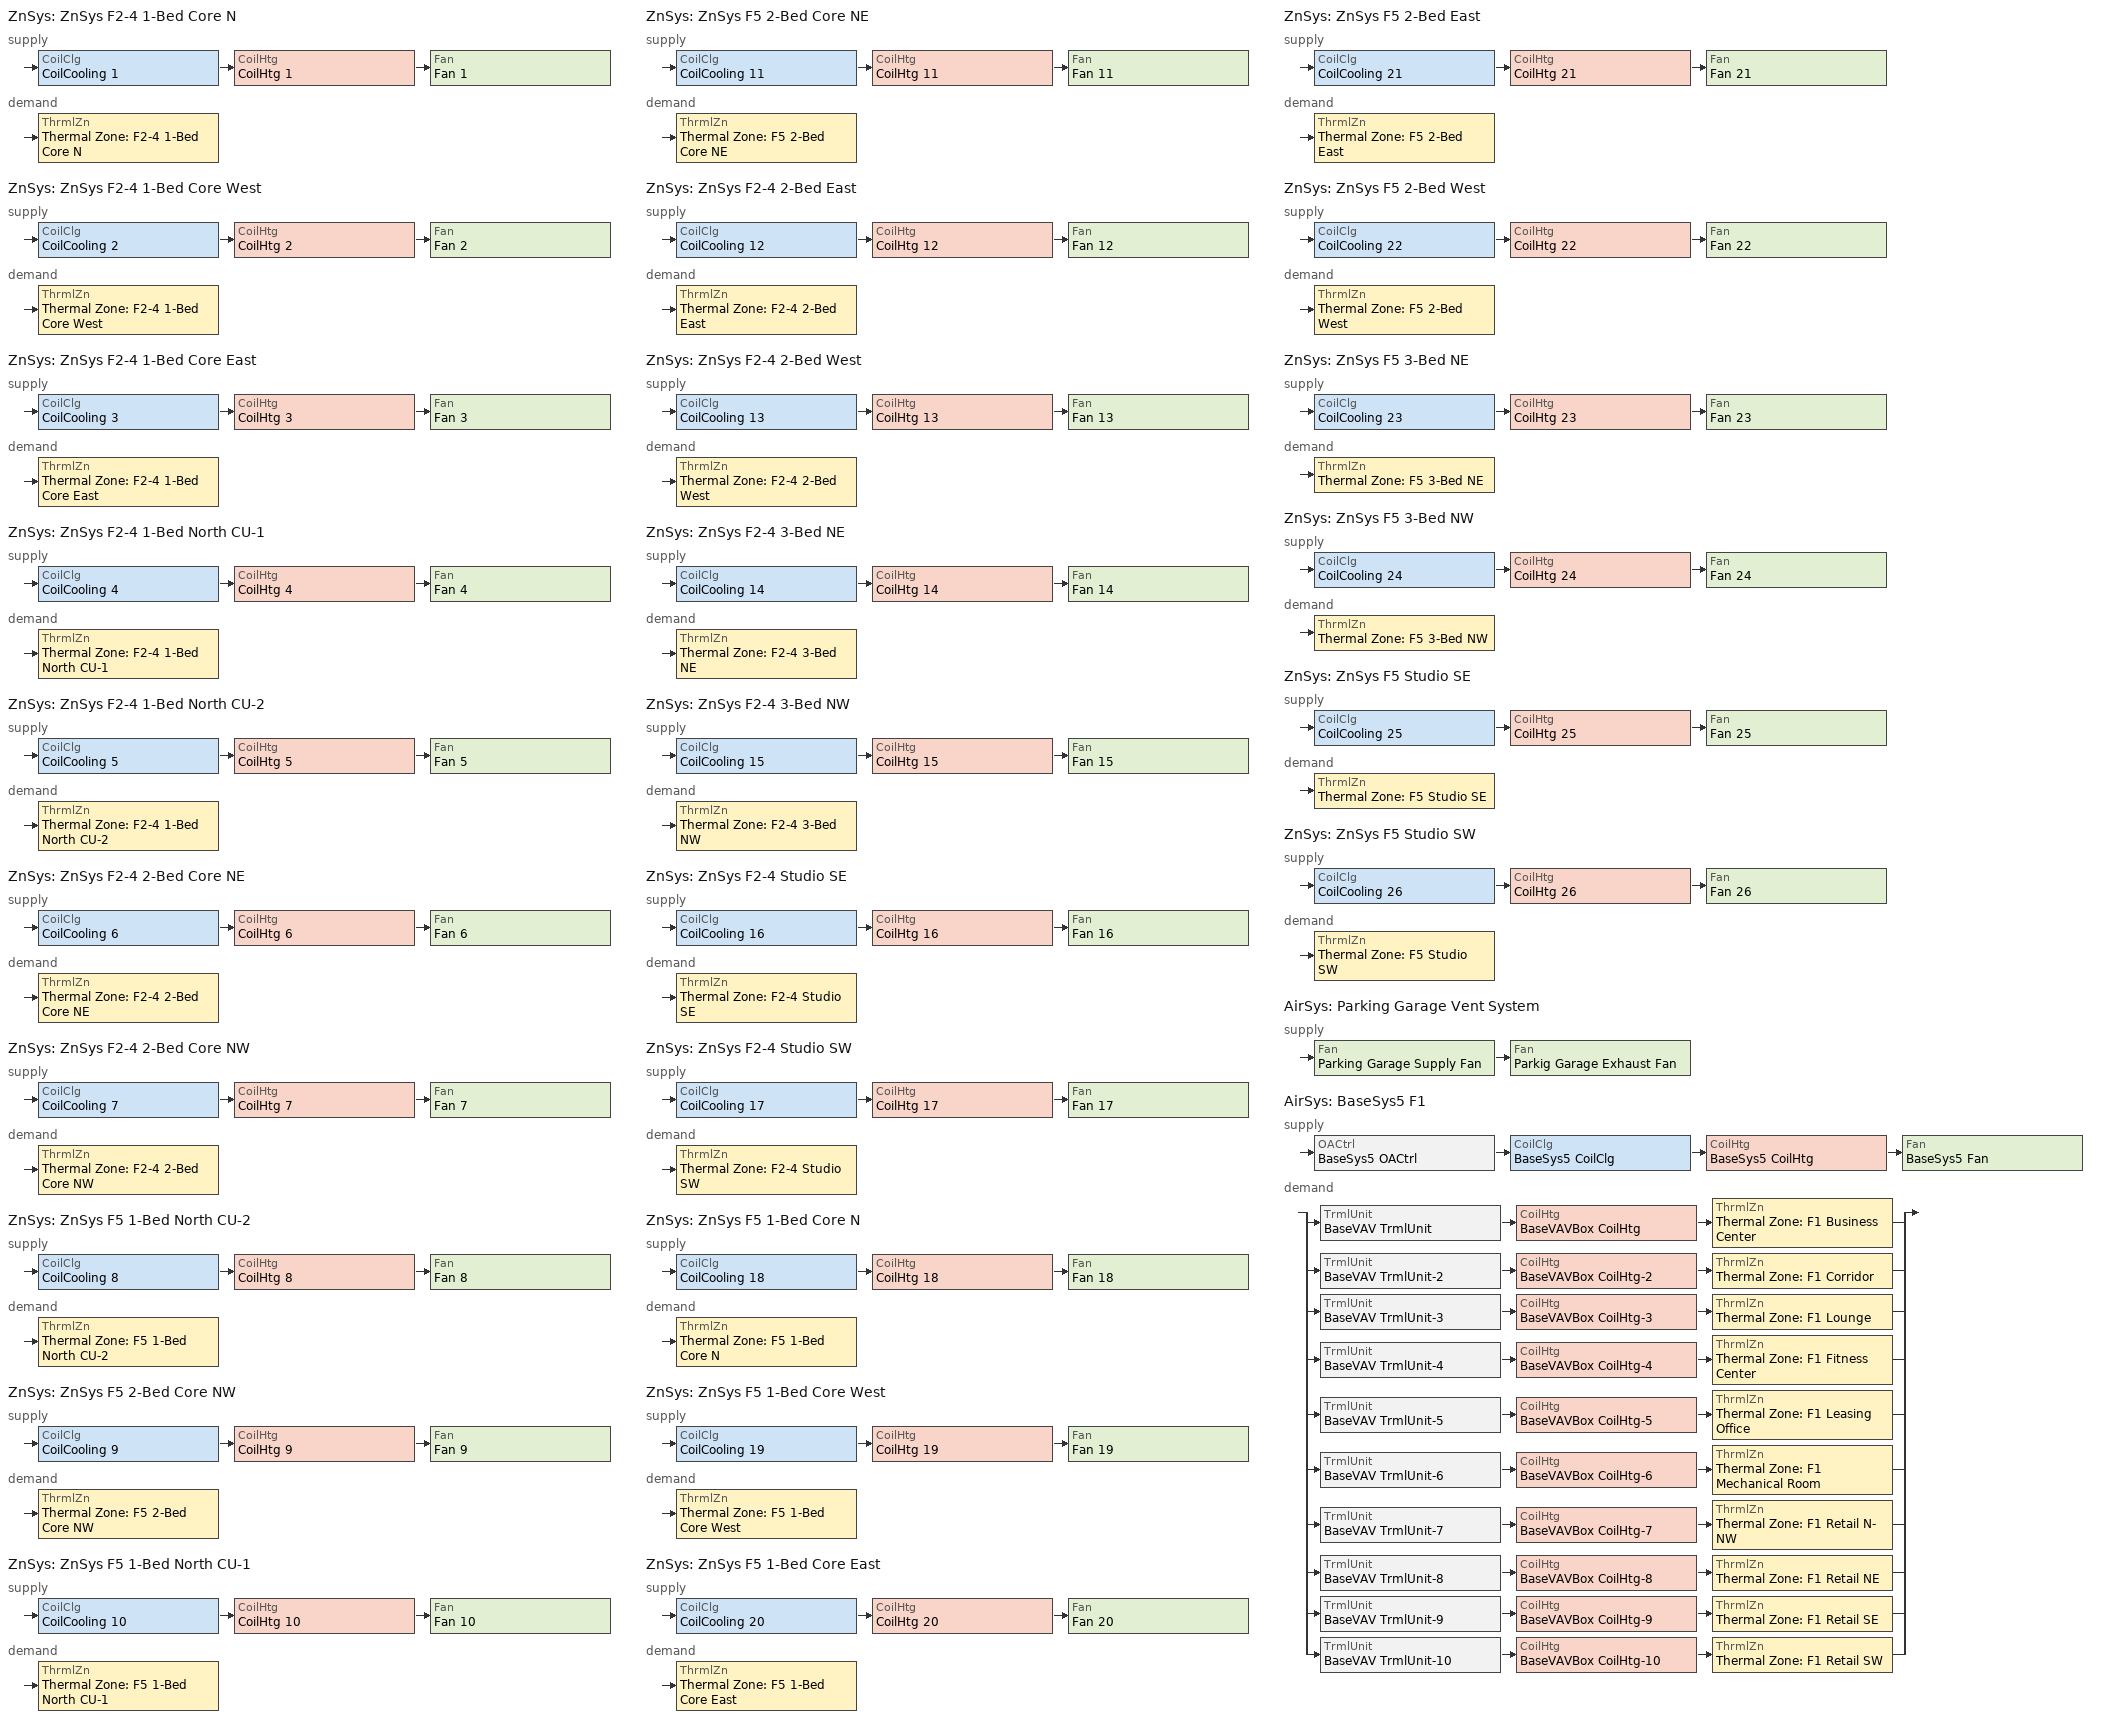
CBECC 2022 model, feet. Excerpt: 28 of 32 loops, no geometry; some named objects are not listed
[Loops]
ZnSys 'ZnSys F2-4 1-Bed Core N'
 supply: CoilClg 'CoilCooling 1' > CoilHtg 'CoilHtg 1' > Fan 'Fan 1'
 demand: ThrmlZn 'Thermal Zone: F2-4 1-Bed Core N'
ZnSys 'ZnSys F2-4 1-Bed Core West'
 supply: CoilClg 'CoilCooling 2' > CoilHtg 'CoilHtg 2' > Fan 'Fan 2'
 demand: ThrmlZn 'Thermal Zone: F2-4 1-Bed Core West'
ZnSys 'ZnSys F2-4 1-Bed Core East'
 supply: CoilClg 'CoilCooling 3' > CoilHtg 'CoilHtg 3' > Fan 'Fan 3'
 demand: ThrmlZn 'Thermal Zone: F2-4 1-Bed Core East'
ZnSys 'ZnSys F2-4 1-Bed North CU-1'
 supply: CoilClg 'CoilCooling 4' > CoilHtg 'CoilHtg 4' > Fan 'Fan 4'
 demand: ThrmlZn 'Thermal Zone: F2-4 1-Bed North CU-1'
ZnSys 'ZnSys F2-4 1-Bed North CU-2'
 supply: CoilClg 'CoilCooling 5' > CoilHtg 'CoilHtg 5' > Fan 'Fan 5'
 demand: ThrmlZn 'Thermal Zone: F2-4 1-Bed North CU-2'
ZnSys 'ZnSys F2-4 2-Bed Core NE'
 supply: CoilClg 'CoilCooling 6' > CoilHtg 'CoilHtg 6' > Fan 'Fan 6'
 demand: ThrmlZn 'Thermal Zone: F2-4 2-Bed Core NE'
ZnSys 'ZnSys F2-4 2-Bed Core NW'
 supply: CoilClg 'CoilCooling 7' > CoilHtg 'CoilHtg 7' > Fan 'Fan 7'
 demand: ThrmlZn 'Thermal Zone: F2-4 2-Bed Core NW'
ZnSys 'ZnSys F5 1-Bed North CU-2'
 supply: CoilClg 'CoilCooling 8' > CoilHtg 'CoilHtg 8' > Fan 'Fan 8'
 demand: ThrmlZn 'Thermal Zone: F5 1-Bed North CU-2'
ZnSys 'ZnSys F5 2-Bed Core NW'
 supply: CoilClg 'CoilCooling 9' > CoilHtg 'CoilHtg 9' > Fan 'Fan 9'
 demand: ThrmlZn 'Thermal Zone: F5 2-Bed Core NW'
ZnSys 'ZnSys F5 1-Bed North CU-1'
 supply: CoilClg 'CoilCooling 10' > CoilHtg 'CoilHtg 10' > Fan 'Fan 10'
 demand: ThrmlZn 'Thermal Zone: F5 1-Bed North CU-1'
ZnSys 'ZnSys F5 2-Bed Core NE'
 supply: CoilClg 'CoilCooling 11' > CoilHtg 'CoilHtg 11' > Fan 'Fan 11'
 demand: ThrmlZn 'Thermal Zone: F5 2-Bed Core NE'
ZnSys 'ZnSys F2-4 2-Bed East'
 supply: CoilClg 'CoilCooling 12' > CoilHtg 'CoilHtg 12' > Fan 'Fan 12'
 demand: ThrmlZn 'Thermal Zone: F2-4 2-Bed East'
ZnSys 'ZnSys F2-4 2-Bed West'
 supply: CoilClg 'CoilCooling 13' > CoilHtg 'CoilHtg 13' > Fan 'Fan 13'
 demand: ThrmlZn 'Thermal Zone: F2-4 2-Bed West'
ZnSys 'ZnSys F2-4 3-Bed NE'
 supply: CoilClg 'CoilCooling 14' > CoilHtg 'CoilHtg 14' > Fan 'Fan 14'
 demand: ThrmlZn 'Thermal Zone: F2-4 3-Bed NE'
ZnSys 'ZnSys F2-4 3-Bed NW'
 supply: CoilClg 'CoilCooling 15' > CoilHtg 'CoilHtg 15' > Fan 'Fan 15'
 demand: ThrmlZn 'Thermal Zone: F2-4 3-Bed NW'
ZnSys 'ZnSys F2-4 Studio SE'
 supply: CoilClg 'CoilCooling 16' > CoilHtg 'CoilHtg 16' > Fan 'Fan 16'
 demand: ThrmlZn 'Thermal Zone: F2-4 Studio SE'
ZnSys 'ZnSys F2-4 Studio SW'
 supply: CoilClg 'CoilCooling 17' > CoilHtg 'CoilHtg 17' > Fan 'Fan 17'
 demand: ThrmlZn 'Thermal Zone: F2-4 Studio SW'
ZnSys 'ZnSys F5 1-Bed Core N'
 supply: CoilClg 'CoilCooling 18' > CoilHtg 'CoilHtg 18' > Fan 'Fan 18'
 demand: ThrmlZn 'Thermal Zone: F5 1-Bed Core N'
ZnSys 'ZnSys F5 1-Bed Core West'
 supply: CoilClg 'CoilCooling 19' > CoilHtg 'CoilHtg 19' > Fan 'Fan 19'
 demand: ThrmlZn 'Thermal Zone: F5 1-Bed Core West'
ZnSys 'ZnSys F5 1-Bed Core East'
 supply: CoilClg 'CoilCooling 20' > CoilHtg 'CoilHtg 20' > Fan 'Fan 20'
 demand: ThrmlZn 'Thermal Zone: F5 1-Bed Core East'
ZnSys 'ZnSys F5 2-Bed East'
 supply: CoilClg 'CoilCooling 21' > CoilHtg 'CoilHtg 21' > Fan 'Fan 21'
 demand: ThrmlZn 'Thermal Zone: F5 2-Bed East'
ZnSys 'ZnSys F5 2-Bed West'
 supply: CoilClg 'CoilCooling 22' > CoilHtg 'CoilHtg 22' > Fan 'Fan 22'
 demand: ThrmlZn 'Thermal Zone: F5 2-Bed West'
ZnSys 'ZnSys F5 3-Bed NE'
 supply: CoilClg 'CoilCooling 23' > CoilHtg 'CoilHtg 23' > Fan 'Fan 23'
 demand: ThrmlZn 'Thermal Zone: F5 3-Bed NE'
ZnSys 'ZnSys F5 3-Bed NW'
 supply: CoilClg 'CoilCooling 24' > CoilHtg 'CoilHtg 24' > Fan 'Fan 24'
 demand: ThrmlZn 'Thermal Zone: F5 3-Bed NW'
ZnSys 'ZnSys F5 Studio SE'
 supply: CoilClg 'CoilCooling 25' > CoilHtg 'CoilHtg 25' > Fan 'Fan 25'
 demand: ThrmlZn 'Thermal Zone: F5 Studio SE'
ZnSys 'ZnSys F5 Studio SW'
 supply: CoilClg 'CoilCooling 26' > CoilHtg 'CoilHtg 26' > Fan 'Fan 26'
 demand: ThrmlZn 'Thermal Zone: F5 Studio SW'
AirSys 'Parking Garage Vent System'
 supply: Fan 'Parking Garage Supply Fan' > Fan 'Parkig Garage Exhaust Fan'
AirSys 'BaseSys5 F1'
 supply: OACtrl 'BaseSys5 OACtrl' > CoilClg 'BaseSys5 CoilClg' > CoilHtg 'BaseSys5 CoilHtg' > Fan 'BaseSys5 Fan'
 demand: split
  | TrmlUnit 'BaseVAV TrmlUnit' > CoilHtg 'BaseVAVBox CoilHtg' > ThrmlZn 'Thermal Zone: F1 Business Center'
  | TrmlUnit 'BaseVAV TrmlUnit-2' > CoilHtg 'BaseVAVBox CoilHtg-2' > ThrmlZn 'Thermal Zone: F1 Corridor'
  | TrmlUnit 'BaseVAV TrmlUnit-3' > CoilHtg 'BaseVAVBox CoilHtg-3' > ThrmlZn 'Thermal Zone: F1 Lounge'
  | TrmlUnit 'BaseVAV TrmlUnit-4' > CoilHtg 'BaseVAVBox CoilHtg-4' > ThrmlZn 'Thermal Zone: F1 Fitness Center'
  | TrmlUnit 'BaseVAV TrmlUnit-5' > CoilHtg 'BaseVAVBox CoilHtg-5' > ThrmlZn 'Thermal Zone: F1 Leasing Office'
  | TrmlUnit 'BaseVAV TrmlUnit-6' > CoilHtg 'BaseVAVBox CoilHtg-6' > ThrmlZn 'Thermal Zone: F1 Mechanical Room'
  | TrmlUnit 'BaseVAV TrmlUnit-7' > CoilHtg 'BaseVAVBox CoilHtg-7' > ThrmlZn 'Thermal Zone: F1 Retail N-NW'
  | TrmlUnit 'BaseVAV TrmlUnit-8' > CoilHtg 'BaseVAVBox CoilHtg-8' > ThrmlZn 'Thermal Zone: F1 Retail NE'
  | TrmlUnit 'BaseVAV TrmlUnit-9' > CoilHtg 'BaseVAVBox CoilHtg-9' > ThrmlZn 'Thermal Zone: F1 Retail SE'
  | TrmlUnit 'BaseVAV TrmlUnit-10' > CoilHtg 'BaseVAVBox CoilHtg-10' > ThrmlZn 'Thermal Zone: F1 Retail SW'
[ZnSys] Type=VRF
Name | Cnt | VRFSysRef
ZnSys F2-4 1-Bed Core N; ZnSys F2-4 2-Bed Core NW; ZnSys F2-4 3-Bed NW; ZnSys F2-4 Studio SW | 3 | VRF F2-4 CU-1
ZnSys F2-4 1-Bed Core West; ZnSys F2-4 1-Bed North CU-1 | 6 | VRF F2-4 CU-1
ZnSys F2-4 1-Bed Core East | 6 | VRF F2-4 CU-2
ZnSys F2-4 1-Bed North CU-2; ZnSys F2-4 2-Bed East | 9 | VRF F2-4 CU-2
ZnSys F2-4 2-Bed Core NE; ZnSys F2-4 3-Bed NE; ZnSys F2-4 Studio SE | 3 | VRF F2-4 CU-2
ZnSys F5 1-Bed North CU-2; ZnSys F5 2-Bed East | 3 | VRF F5 CU-2
ZnSys F5 2-Bed Core NW; ZnSys F5 1-Bed Core N; ZnSys F5 3-Bed NW; ZnSys F5 Studio SW | 1 | VRF F5 CU-1
ZnSys F5 1-Bed North CU-1; ZnSys F5 1-Bed Core West | 2 | VRF F5 CU-1
ZnSys F5 2-Bed Core NE; ZnSys F5 3-Bed NE; ZnSys F5 Studio SE | 1 | VRF F5 CU-2
ZnSys F2-4 2-Bed West | 9 | VRF F2-4 CU-1
ZnSys F5 1-Bed Core East | 2 | VRF F5 CU-2
ZnSys F5 2-Bed West | 3 | VRF F5 CU-1
[CoilClg]
Name | Sys | Type | CapTotNetRtd | NumClgStages
CoilCooling 1 | ZnSys F2-4 1-Bed Core N | VRF | 9378.44
CoilCooling 2 | ZnSys F2-4 1-Bed Core West | VRF | 8998.47
CoilCooling 3 | ZnSys F2-4 1-Bed Core East | VRF | 9864.48
CoilCooling 4 | ZnSys F2-4 1-Bed North CU-1 | VRF | 6164.08
CoilCooling 5 | ZnSys F2-4 1-Bed North CU-2 | VRF | 6063.72
CoilCooling 6 | ZnSys F2-4 2-Bed Core NE | VRF | 8750.7
CoilCooling 7 | ZnSys F2-4 2-Bed Core NW | VRF | 8991.37
CoilCooling 8 | ZnSys F5 1-Bed North CU-2 | VRF | 8784.43
CoilCooling 9 | ZnSys F5 2-Bed Core NW | VRF | 12479.4
CoilCooling 10 | ZnSys F5 1-Bed North CU-1 | VRF | 8815.25
CoilCooling 11 | ZnSys F5 2-Bed Core NE | VRF | 12135.3
CoilCooling 12 | ZnSys F2-4 2-Bed East | VRF | 13928.9
CoilCooling 13 | ZnSys F2-4 2-Bed West | VRF | 15750.2
CoilCooling 14 | ZnSys F2-4 3-Bed NE | VRF | 18107.5
CoilCooling 15 | ZnSys F2-4 3-Bed NW | VRF | 20752.3
CoilCooling 16 | ZnSys F2-4 Studio SE | VRF | 12430
CoilCooling 17 | ZnSys F2-4 Studio SW | VRF | 11722.3
CoilCooling 18 | ZnSys F5 1-Bed Core N | VRF | 11746.6
CoilCooling 19 | ZnSys F5 1-Bed Core West | VRF | 10927.8
CoilCooling 20 | ZnSys F5 1-Bed Core East | VRF | 12990.6
CoilCooling 21 | ZnSys F5 2-Bed East | VRF | 16257.6
CoilCooling 22 | ZnSys F5 2-Bed West | VRF | 19055.2
CoilCooling 23 | ZnSys F5 3-Bed NE | VRF | 20973.9
CoilCooling 24 | ZnSys F5 3-Bed NW | VRF | 25056.5
CoilCooling 25 | ZnSys F5 Studio SE | VRF | 13955.8
CoilCooling 26 | ZnSys F5 Studio SW | VRF | 13304.1
BaseSys5 CoilClg | BaseSys5 F1 | DirectExpansion | 566565 | 2
[CoilHtg]
Name | Sys | Type | CapTotNetRtd | FluidSegInRef | FluidSegOutRef | CapTotGrossRtd
CoilHtg 1 | ZnSys F2-4 1-Bed Core N | VRF | 7052.82
CoilHtg 2 | ZnSys F2-4 1-Bed Core West | VRF | 7271.86
CoilHtg 3 | ZnSys F2-4 1-Bed Core East | VRF | 7286.06
CoilHtg 4 | ZnSys F2-4 1-Bed North CU-1 | VRF | 7417.85
CoilHtg 5 | ZnSys F2-4 1-Bed North CU-2 | VRF | 7297.08
CoilHtg 6 | ZnSys F2-4 2-Bed Core NE | VRF | 8198.76
CoilHtg 7 | ZnSys F2-4 2-Bed Core NW | VRF | 8770.62
CoilHtg 8 | ZnSys F5 1-Bed North CU-2 | VRF | 9964.93
CoilHtg 9 | ZnSys F5 2-Bed Core NW | VRF | 12547.6
CoilHtg 10 | ZnSys F5 1-Bed North CU-1 | VRF | 10125.4
CoilHtg 11 | ZnSys F5 2-Bed Core NE | VRF | 12041.4
CoilHtg 12 | ZnSys F2-4 2-Bed East | VRF | 10587.4
CoilHtg 13 | ZnSys F2-4 2-Bed West | VRF | 10574.7
CoilHtg 14 | ZnSys F2-4 3-Bed NE | VRF | 15125
CoilHtg 15 | ZnSys F2-4 3-Bed NW | VRF | 15110.5
CoilHtg 16 | ZnSys F2-4 Studio SE | VRF | 7407.14
CoilHtg 17 | ZnSys F2-4 Studio SW | VRF | 7406.79
CoilHtg 18 | ZnSys F5 1-Bed Core N | VRF | 9410.56
CoilHtg 19 | ZnSys F5 1-Bed Core West | VRF | 9834.38
CoilHtg 20 | ZnSys F5 1-Bed Core East | VRF | 9826.41
CoilHtg 21 | ZnSys F5 2-Bed East | VRF | 14593.2
CoilHtg 22 | ZnSys F5 2-Bed West | VRF | 14582.9
CoilHtg 23 | ZnSys F5 3-Bed NE | VRF | 20367.3
CoilHtg 24 | ZnSys F5 3-Bed NW | VRF | 20353.1
CoilHtg 25 | ZnSys F5 Studio SE | VRF | 9506.61
CoilHtg 26 | ZnSys F5 Studio SW | VRF | 9511.2
BaseSys5 CoilHtg | BaseSys5 F1 | HotWater |  | BaseHW PriSupSeg | BaseHW PriRetSeg | 148259
BaseVAVBox CoilHtg | BaseSys5 F1 | HotWater |  | BaseHW PriSupSeg | BaseHW PriRetSeg | 9698.88
BaseVAVBox CoilHtg-2 | BaseSys5 F1 | HotWater |  | BaseHW PriSupSeg | BaseHW PriRetSeg | 52391
BaseVAVBox CoilHtg-3 | BaseSys5 F1 | HotWater |  | BaseHW PriSupSeg | BaseHW PriRetSeg | 22098.5
BaseVAVBox CoilHtg-4 | BaseSys5 F1 | HotWater |  | BaseHW PriSupSeg | BaseHW PriRetSeg | 18215.4
BaseVAVBox CoilHtg-5 | BaseSys5 F1 | HotWater |  | BaseHW PriSupSeg | BaseHW PriRetSeg | 8577.05
BaseVAVBox CoilHtg-6 | BaseSys5 F1 | HotWater |  | BaseHW PriSupSeg | BaseHW PriRetSeg | 9091.35
BaseVAVBox CoilHtg-7 | BaseSys5 F1 | HotWater |  | BaseHW PriSupSeg | BaseHW PriRetSeg | 96843.8
BaseVAVBox CoilHtg-8 | BaseSys5 F1 | HotWater |  | BaseHW PriSupSeg | BaseHW PriRetSeg | 71432.8
BaseVAVBox CoilHtg-9 | BaseSys5 F1 | HotWater |  | BaseHW PriSupSeg | BaseHW PriRetSeg | 51904.3
BaseVAVBox CoilHtg-10 | BaseSys5 F1 | HotWater |  | BaseHW PriSupSeg | BaseHW PriRetSeg | 77052.9
[Fan]
Name | Sys | FlowCap | CtrlMthd
Fan 1 | ZnSys F2-4 1-Bed Core N | 351.29
Fan 2 | ZnSys F2-4 1-Bed Core West | 337.059
Fan 3 | ZnSys F2-4 1-Bed Core East | 369.497
Fan 4 | ZnSys F2-4 1-Bed North CU-1 | 230.889
Fan 5 | ZnSys F2-4 1-Bed North CU-2 | 227.131
Fan 6 | ZnSys F2-4 2-Bed Core NE | 327.777
Fan 7 | ZnSys F2-4 2-Bed Core NW | 336.793
Fan 8 | ZnSys F5 1-Bed North CU-2 | 329.042
Fan 9 | ZnSys F5 2-Bed Core NW | 467.44
Fan 10 | ZnSys F5 1-Bed North CU-1 | 330.194
Fan 11 | ZnSys F5 2-Bed Core NE | 454.56
Fan 12 | ZnSys F2-4 2-Bed East | 521.741
Fan 13 | ZnSys F2-4 2-Bed West | 589.961
Fan 14 | ZnSys F2-4 3-Bed NE | 678.258
Fan 15 | ZnSys F2-4 3-Bed NW | 777.327
Fan 16 | ZnSys F2-4 Studio SE | 465.597
Fan 17 | ZnSys F2-4 Studio SW | 439.085
Fan 18 | ZnSys F5 1-Bed Core N | 440.001
Fan 19 | ZnSys F5 1-Bed Core West | 409.325
Fan 20 | ZnSys F5 1-Bed Core East | 486.594
Fan 21 | ZnSys F5 2-Bed East | 608.963
Fan 22 | ZnSys F5 2-Bed West | 713.759
Fan 23 | ZnSys F5 3-Bed NE | 785.622
Fan 24 | ZnSys F5 3-Bed NW | 938.549
Fan 25 | ZnSys F5 Studio SE | 522.744
Fan 26 | ZnSys F5 Studio SW | 498.329
Parking Garage Supply Fan; Parkig Garage Exhaust Fan | Parking Garage Vent System |  | VariableSpeedDrive
BaseSys5 Fan | BaseSys5 F1 | 19577.6 | VariableSpeedDrive
[AirSys]
Name | Type | ExhSysType | ExhCtrlMthd | SubType | CtrlSysType | OptStart | AirFlowPerSqFt | AirFlowPerTon | ClgCtrl
Parking Garage Vent System | Exhaust | ParkingGarage | COControl
BaseSys5 F1 | PVAV |  |  | Packaged3Phase | DDCToZone | 1 | 0.86551 | 414.66 | WarmestReset
[AirSeg]
Name | Sys | Type
Parking Garage Supply AirSeg | Parking Garage Vent System | Supply
Parking Garage Exhaust AirSeg | Parking Garage Vent System | Exhaust
BaseSys5 SupAirSeg | BaseSys5 F1 | Supply
BaseSys5 RetAirSeg | BaseSys5 F1 | Return
[OACtrl]
BaseSys5 OACtrl: Sys=BaseSys5 F1; EconoCtrlMthd=DifferentialDryBulb; EconoIntegration=Integrated; AirSegSupRef=BaseSys5 SupAirSeg; AirSegRetRef=BaseSys5 RetAirSeg
[TrmlUnit] Sys=BaseSys5 F1; Type=VAVReheatBox; ReheatCtrlMthd=DualMaximum
Name | ZnServedRef | PriAirFlowMax
BaseVAV TrmlUnit | Thermal Zone: F1 Business Center | 438.947
BaseVAV TrmlUnit-2 | Thermal Zone: F1 Corridor | 1448.88
BaseVAV TrmlUnit-3 | Thermal Zone: F1 Lounge | 1138.84
BaseVAV TrmlUnit-4 | Thermal Zone: F1 Fitness Center | 635.596
BaseVAV TrmlUnit-5 | Thermal Zone: F1 Leasing Office | 295.916
BaseVAV TrmlUnit-6 | Thermal Zone: F1 Mechanical Room | 587.095
BaseVAV TrmlUnit-7 | Thermal Zone: F1 Retail N-NW | 4151.57
BaseVAV TrmlUnit-8 | Thermal Zone: F1 Retail NE | 3151.43
BaseVAV TrmlUnit-9 | Thermal Zone: F1 Retail SE | 2105.12
BaseVAV TrmlUnit-10 | Thermal Zone: F1 Retail SW | 3131.41
